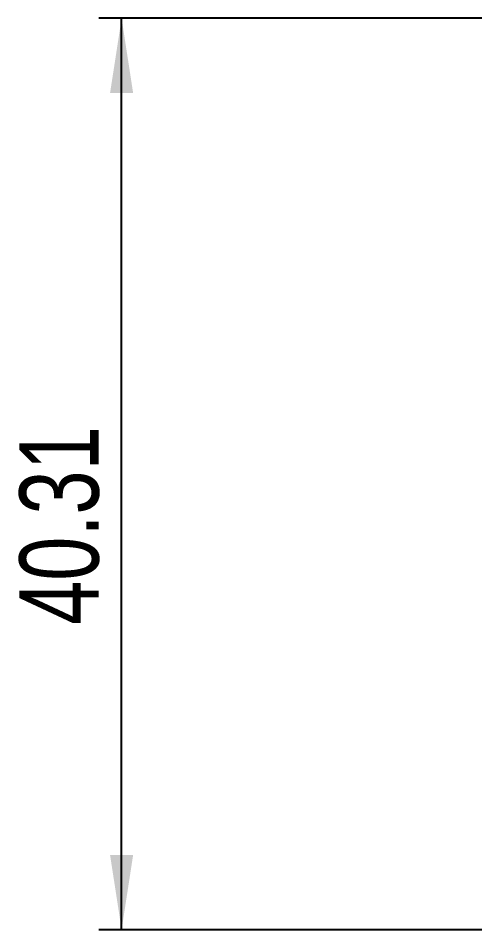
# Model space of a CAD drawing. Header units: millimetres. Extents: x 5 to 292, y 4 to 204.
# Drawn here: x 53.71 to 73.87, y 143.74 to 184.05 of the extents above; entities that cross this region are included whole.
import ezdxf

# ---------------------------------------------------------------- set-up
doc = ezdxf.new("R2010")
doc.units = ezdxf.units.MM
doc.layers.add('LAYER_1', color=179, linetype='Continuous')
doc.styles.add('SLDTEXTSTYLE0', font='TXT', dxfattribs={"width": 0.75})
doc.dimstyles.new('SLDDIMSTYLE2', dxfattribs={"dimtxt": 3.5, "dimasz": 3.302, "dimexe": 0, "dimexo": 0.0625, "dimgap": 0.875, "dimtad": 1, "dimrnd": 1e-09, "dimzin": 12, "dimdsep": 46, "dimtxsty": 'SLDTEXTSTYLE0', "dimsah": 1, "dimcen": 0.09, "dimadec": 0, "dimazin": 3, "dimtfac": 1, "dimtofl": 0, "dimtmove": 0, "dimatfit": 3, "dimfxl": 1, "dimfrac": 2, "dimtolj": 1, "dimtzin": 12, "dimarcsym": 0})

# ---------------------------------------------------------------- blocks, each defined once
blk = doc.blocks.new('_D_2')
at = {"layer": 'LAYER_1'}
for p, q in [((76.777, 184.047), (57.277, 184.047)), ((58.277, 143.737), (58.277, 184.047)), ((83.277, 143.737), (57.277, 143.737))]:
    blk.add_line(p, q, dxfattribs=at)
for points in [[(58.277, 184.047), (57.769, 180.745), (58.785, 180.745)], [(58.277, 143.737), (58.785, 147.039), (57.769, 147.039)]]:
    blk.add_solid(points, dxfattribs=at)
at = {"layer": 'LAYER_1', "insert": (53.765, 157.218), "char_height": 3.5, "attachment_point": 1, "rotation": 90, "style": 'SLDTEXTSTYLE0'}
blk.add_mtext('40.31', dxfattribs=at)

msp = doc.modelspace()

# ---------------------------------------------------------------- dimensions: what is measured, and where the dimension line sits
at = {"layer": 'LAYER_1'}
dim = msp.add_linear_dim(base=(58.277, 184.047), p1=(84.277, 143.737), p2=(77.777, 184.047), angle=90, dimstyle='SLDDIMSTYLE2', dxfattribs=at)
dim.commit()
dim.dimension.update_dxf_attribs({"geometry": '_D_2', "text_midpoint": (58.277, 163.037), "dimtype": 160})

doc.saveas('drawing.dxf')
